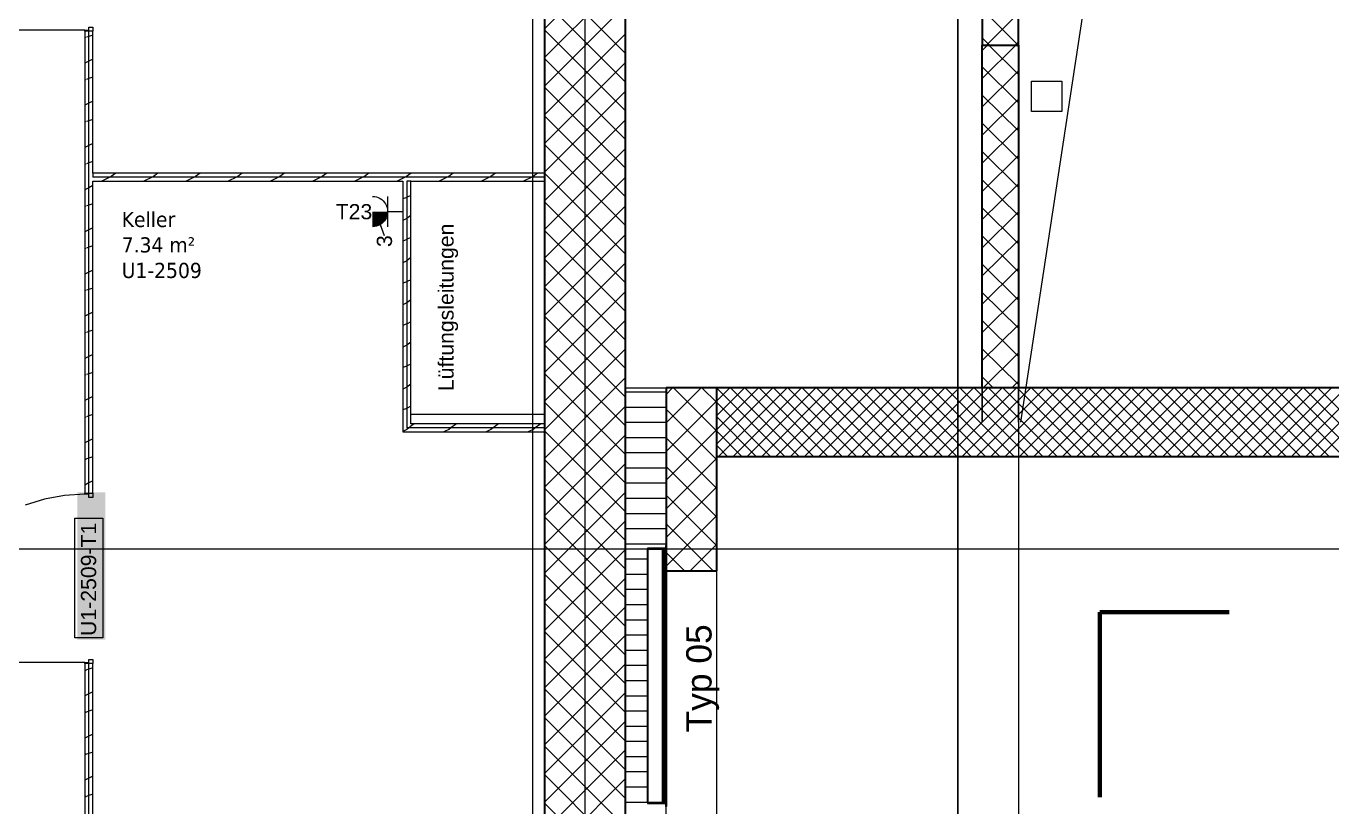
# Model space of a CAD drawing. Extents: x -1132 to 613, y -179 to 712.
# Drawn here: x -905.6 to -776.7, y 49 to 126.1 of the extents above; entities that cross this region are included whole.
import ezdxf
from ezdxf.lldxf.tags import DXFTag

# ---------------------------------------------------------------- set-up
doc = ezdxf.new("R2010")
doc.units = 0
doc.layers.get('0').update_dxf_attribs({"lineweight": 13})
for name, color, linetype, lineweight in [('A-AREA-____-IDEN', 7, 'Continuous', 5), ('A-DETL-____-HDLN', 7, '_Verdeckte Linien_', 9), ('A-DETL-____-MEDM', 7, 'Continuous', 25), ('A-DETL-____-THIN', 7, 'Continuous', 9), ('A-DETL-GENF-HDLN', 7, '_Verdeckte Linien_', 9), ('A-DOOR-____-IDEN', 7, 'Continuous', 5), ('A-DOOR-FRAM-MCUT', 7, 'Continuous', 9), ('A-DOOR-OPNG-OTLN', 7, 'Continuous', 9), ('A-FLOR-____-MCUT', 7, 'Continuous', 35), ('A-FLOR-____-OTLN', 7, 'Continuous', 9), ('A-FLOR-____-OVHD', 7, 'Strichpunkt - Fein', 9), ('A-WALL-____-MCUT', 7, 'Continuous', 35), ('A-WALL-____-PATT', 7, 'Continuous', 35), ('A-WALL-FNSH-MCUT', 7, 'Continuous', 35), ('E-LITE-EQPM-OTLN', 7, 'Continuous', 9), ('I-WALL-____-OTLN', 7, 'Continuous', 9), ('S-COLS-____-MCUT', 7, 'Continuous', 35), ('S-COLS-____-OTLN', 7, 'Continuous', 9), ('S-GRID-____-OTLN', 7, 'Continuous', 5), ('Text', 7, 'Continuous', 5)]:
    doc.layers.add(name, color=color, linetype=linetype, lineweight=lineweight)
for name, color, linetype, lineweight, true_color in [('A-DETL-____-OTLN', 5, 'Continuous', 9, 0x0000ff), ('EL01_VVV_Mass', 7, 'Continuous', 13, 0xb2b200), ('EL01_WAN_HLKS', 5, 'Continuous', 13, 0x0000ff), ('EL01_WAN_Kraft', 1, 'Continuous', 13, 0xff0000), ('EL01_WAN_Leuchten', 7, 'Continuous', 13, 0x0080ff), ('EL01_WAN_Leuchtentyp', 7, 'Continuous', 13, 0x0099ff), ('G-____-____-SYMB', 7, 'Strichpunkt - Weit', 5, 0x008080)]:
    doc.layers.add(name, color=color, linetype=linetype, lineweight=lineweight, true_color=true_color)
doc.styles.get("Standard").update_dxf_attribs({"font": 'arial.ttf'})
tags = doc.linetypes.add('_Rasterlinie_', pattern=[0.375, 0.2, -0.05, 0.075, -0.05]).pattern_tags.tags
tags[10:11] = [DXFTag(74, 4), DXFTag(75, 0), DXFTag(340, '0'), DXFTag(46, 1.0), DXFTag(50, 0.0), DXFTag(44, 0.0), DXFTag(45, 0.0)]
tags[8:9] = [DXFTag(74, 4), DXFTag(75, 0), DXFTag(340, '0'), DXFTag(46, 1.0), DXFTag(50, 0.0), DXFTag(44, 0.0), DXFTag(45, 0.0)]
tags[6:7] = [DXFTag(74, 4), DXFTag(75, 0), DXFTag(340, '0'), DXFTag(46, 1.0), DXFTag(50, 0.0), DXFTag(44, 0.0), DXFTag(45, 0.0)]
tags[4:5] = [DXFTag(74, 4), DXFTag(75, 0), DXFTag(340, '0'), DXFTag(46, 1.0), DXFTag(50, 0.0), DXFTag(44, 0.0), DXFTag(45, 0.0)]
tags = doc.linetypes.add('_Schnittlinie_', pattern=[0.3, 0.15, -0.05, 0.05, -0.05]).pattern_tags.tags
tags[10:11] = [DXFTag(74, 4), DXFTag(75, 0), DXFTag(340, '0'), DXFTag(46, 1.0), DXFTag(50, 0.0), DXFTag(44, 0.0), DXFTag(45, 0.0)]
tags[8:9] = [DXFTag(74, 4), DXFTag(75, 0), DXFTag(340, '0'), DXFTag(46, 1.0), DXFTag(50, 0.0), DXFTag(44, 0.0), DXFTag(45, 0.0)]
tags[6:7] = [DXFTag(74, 4), DXFTag(75, 0), DXFTag(340, '0'), DXFTag(46, 1.0), DXFTag(50, 0.0), DXFTag(44, 0.0), DXFTag(45, 0.0)]
tags[4:5] = [DXFTag(74, 4), DXFTag(75, 0), DXFTag(340, '0'), DXFTag(46, 1.0), DXFTag(50, 0.0), DXFTag(44, 0.0), DXFTag(45, 0.0)]
tags = doc.linetypes.add('_Verdeckte Linien_', pattern=[0.15, 0.1, -0.05]).pattern_tags.tags
tags[6:7] = [DXFTag(74, 4), DXFTag(75, 0), DXFTag(340, '0'), DXFTag(46, 1.0), DXFTag(50, 0.0), DXFTag(44, 0.0), DXFTag(45, 0.0)]
tags[4:5] = [DXFTag(74, 4), DXFTag(75, 0), DXFTag(340, '0'), DXFTag(46, 1.0), DXFTag(50, 0.0), DXFTag(44, 0.0), DXFTag(45, 0.0)]
tags = doc.linetypes.add('Gestrichelt', pattern=[0.1, 0.05, -0.05]).pattern_tags.tags
tags[6:7] = [DXFTag(74, 4), DXFTag(75, 0), DXFTag(340, '0'), DXFTag(46, 1.0), DXFTag(50, 0.0), DXFTag(44, 0.0), DXFTag(45, 0.0)]
tags[4:5] = [DXFTag(74, 4), DXFTag(75, 0), DXFTag(340, '0'), DXFTag(46, 1.0), DXFTag(50, 0.0), DXFTag(44, 0.0), DXFTag(45, 0.0)]
tags = doc.linetypes.add('Strichpunkt - Fein', pattern=[0.2, 0.1, -0.05, 0, -0.05]).pattern_tags.tags
tags[10:11] = [DXFTag(74, 4), DXFTag(75, 0), DXFTag(340, '0'), DXFTag(46, 1.0), DXFTag(50, 0.0), DXFTag(44, 0.0), DXFTag(45, 0.0)]
tags[8:9] = [DXFTag(74, 4), DXFTag(75, 0), DXFTag(340, '0'), DXFTag(46, 1.0), DXFTag(50, 0.0), DXFTag(44, 0.0), DXFTag(45, 0.0)]
tags[6:7] = [DXFTag(74, 4), DXFTag(75, 0), DXFTag(340, '0'), DXFTag(46, 1.0), DXFTag(50, 0.0), DXFTag(44, 0.0), DXFTag(45, 0.0)]
tags[4:5] = [DXFTag(74, 4), DXFTag(75, 0), DXFTag(340, '0'), DXFTag(46, 1.0), DXFTag(50, 0.0), DXFTag(44, 0.0), DXFTag(45, 0.0)]
tags = doc.linetypes.add('Strichpunkt - Weit', pattern=[0.5, 0.2, -0.15, 0, -0.15]).pattern_tags.tags
tags[10:11] = [DXFTag(74, 4), DXFTag(75, 0), DXFTag(340, '0'), DXFTag(46, 1.0), DXFTag(50, 0.0), DXFTag(44, 0.0), DXFTag(45, 0.0)]
tags[8:9] = [DXFTag(74, 4), DXFTag(75, 0), DXFTag(340, '0'), DXFTag(46, 1.0), DXFTag(50, 0.0), DXFTag(44, 0.0), DXFTag(45, 0.0)]
tags[6:7] = [DXFTag(74, 4), DXFTag(75, 0), DXFTag(340, '0'), DXFTag(46, 1.0), DXFTag(50, 0.0), DXFTag(44, 0.0), DXFTag(45, 0.0)]
tags[4:5] = [DXFTag(74, 4), DXFTag(75, 0), DXFTag(340, '0'), DXFTag(46, 1.0), DXFTag(50, 0.0), DXFTag(44, 0.0), DXFTag(45, 0.0)]

# ---------------------------------------------------------------- blocks, each defined once
blk = doc.blocks.new('Referenz-A0UNPDE96I', base_point=(-1115.89, -117.37))
at = {"layer": 'A-DETL-____-HDLN', "color": 0, "linetype": '_Verdeckte Linien_', "ltscale": 0.13}
for p, q in [((-813.61, -113.6), (-813.61, 183.88)), ((-813.61, 183.88), (-813.61, -113.6)), ((-807.61, 183.88), (-807.61, -113.6))]:
    blk.add_line(p, q, dxfattribs=at)
at = {"layer": 'A-DETL-____-MEDM', "color": 0, "linetype": 'Continuous', "lineweight": -2, "ltscale": 0.25}
for p, q in [((-811.21, 121.33), (-811.21, 87)), ((-807.61, 121.33), (-807.61, 87))]:
    blk.add_line(p, q, dxfattribs=at)
at = {"layer": 'A-DETL-____-OTLN', "color": 0, "linetype": 'Gestrichelt', "ltscale": 0.13}
for p, q in [((-855.61, 110.79), (-855.61, 87.79)), ((-867.61, 87.79), (-854.41, 87.79))]:
    blk.add_line(p, q, dxfattribs=at)
at = {"layer": 'A-DETL-____-THIN', "color": 0, "linetype": 'Continuous', "ltscale": 0.13}
blk.add_line((-837.41, 90.39), (-837.41, 83.62), dxfattribs=at)
at = {"layer": 'A-DETL-GENF-HDLN', "color": 0, "linetype": '_Verdeckte Linien_', "ltscale": 0.13}
blk.add_line((-780.86, 261.88), (-807.41, 87), dxfattribs=at)
at = {"layer": 'A-DOOR-____-IDEN', "color": 0, "linetype": 'Continuous', "ltscale": 0.13}
for p, q in [((-900.81, 65.69), (-900.81, 77.53)), ((-900.81, 77.53), (-898.03, 77.53)), ((-898.03, 77.53), (-898.03, 65.69)), ((-898.03, 65.69), (-900.81, 65.69))]:
    blk.add_line(p, q, dxfattribs=at)
at = {"layer": 'A-DOOR-____-IDEN', "color": 7, "linetype": 'Continuous', "ltscale": 0.13, "true_color": 0xffffff}
for points in [[(-900.56, 65.52), (-897.8, 65.52), (-900.56, 80.06)], [(-897.8, 65.52), (-900.56, 80.06), (-897.8, 80.06)]]:
    blk.add_solid(points, dxfattribs=at)
at = {"layer": 'A-DOOR-FRAM-MCUT', "color": 0, "linetype": 'Continuous', "ltscale": 0.13}
for p, q in [((-899.81, 125.69), (-899.41, 125.69)), ((-899.81, 125.59), (-899.81, 125.69)), ((-899.01, 125.59), (-899.81, 125.59)), ((-899.41, 125.99), (-899.01, 125.99)), ((-899.41, 125.69), (-899.41, 125.99)), ((-899.01, 125.99), (-899.01, 125.59)), ((-899.81, 79.97), (-899.01, 79.97)), ((-899.81, 79.87), (-899.81, 79.97)), ((-899.01, 79.97), (-899.01, 79.57)), ((-899.41, 79.87), (-899.81, 79.87)), ((-899.41, 79.57), (-899.41, 79.87)), ((-899.01, 79.57), (-899.41, 79.57)), ((-899.81, 63.27), (-899.41, 63.27)), ((-899.81, 63.17), (-899.81, 63.27)), ((-899.41, 63.57), (-899.01, 63.57)), ((-899.41, 63.27), (-899.41, 63.57)), ((-899.01, 63.57), (-899.01, 63.17)), ((-899.01, 63.17), (-899.81, 63.17))]:
    blk.add_line(p, q, dxfattribs=at)
at = {"layer": 'A-DOOR-OPNG-OTLN', "color": 0, "linetype": 'Continuous', "ltscale": 0.13}
for p, q in [((-899.81, 125.69), (-916.41, 125.69)), ((-903.79, 79.39), (-905.7, 78.79)), ((-901.82, 79.75), (-903.79, 79.39)), ((-899.81, 79.87), (-901.82, 79.75)), ((-899.81, 63.27), (-916.41, 63.27))]:
    blk.add_line(p, q, dxfattribs=at)
at = {"layer": 'A-FLOR-____-MCUT', "color": 0, "linetype": 'Continuous', "ltscale": 0.35}
for p, q in [((-724.31, 90.39), (-837.41, 90.39)), ((-837.41, 83.62), (-724.31, 83.62))]:
    blk.add_line(p, q, dxfattribs=at)
at = {"layer": 'A-FLOR-____-OTLN', "color": 0, "linetype": 'Continuous', "ltscale": 0.13}
for p, q in [((-837.41, 89.09), (-836.11, 90.39)), ((-837.41, 87.67), (-834.69, 90.39)), ((-837.41, 86.26), (-833.28, 90.39)), ((-837.41, 84.85), (-831.87, 90.39)), ((-830.69, 83.62), (-837.41, 90.35)), ((-837.23, 83.62), (-830.45, 90.39)), ((-829.27, 83.62), (-836.05, 90.39)), ((-835.81, 83.62), (-829.04, 90.39)), ((-827.86, 83.62), (-834.63, 90.39)), ((-834.4, 83.62), (-827.62, 90.39)), ((-826.45, 83.62), (-833.22, 90.39)), ((-832.98, 83.62), (-826.21, 90.39)), ((-825.03, 83.62), (-831.8, 90.39)), ((-831.57, 83.62), (-824.79, 90.39)), ((-823.62, 83.62), (-830.39, 90.39)), ((-830.15, 83.62), (-823.38, 90.39)), ((-822.2, 83.62), (-828.98, 90.39)), ((-828.74, 83.62), (-821.97, 90.39)), ((-820.79, 83.62), (-827.56, 90.39)), ((-827.33, 83.62), (-820.55, 90.39)), ((-819.37, 83.62), (-826.15, 90.39)), ((-825.91, 83.62), (-819.14, 90.39)), ((-817.96, 83.62), (-824.73, 90.39)), ((-824.5, 83.62), (-817.72, 90.39)), ((-816.55, 83.62), (-823.32, 90.39)), ((-823.08, 83.62), (-816.31, 90.39)), ((-815.13, 83.62), (-821.91, 90.39)), ((-821.67, 83.62), (-814.9, 90.39)), ((-813.72, 83.62), (-820.49, 90.39)), ((-820.25, 83.62), (-813.48, 90.39)), ((-812.3, 83.62), (-819.08, 90.39)), ((-818.84, 83.62), (-812.07, 90.39)), ((-810.89, 83.62), (-817.66, 90.39)), ((-817.43, 83.62), (-810.65, 90.39)), ((-809.47, 83.62), (-816.25, 90.39)), ((-816.01, 83.62), (-809.24, 90.39)), ((-808.06, 83.62), (-814.83, 90.39)), ((-814.6, 83.62), (-807.82, 90.39)), ((-806.65, 83.62), (-813.42, 90.39)), ((-813.18, 83.62), (-806.41, 90.39)), ((-805.23, 83.62), (-812.01, 90.39)), ((-811.77, 83.62), (-805, 90.39)), ((-803.82, 83.62), (-810.59, 90.39)), ((-810.36, 83.62), (-803.58, 90.39)), ((-802.4, 83.62), (-809.18, 90.39)), ((-808.94, 83.62), (-802.17, 90.39)), ((-800.99, 83.62), (-807.76, 90.39)), ((-807.53, 83.62), (-800.75, 90.39)), ((-799.58, 83.62), (-806.35, 90.39)), ((-806.11, 83.62), (-799.34, 90.39)), ((-798.16, 83.62), (-804.93, 90.39)), ((-804.7, 83.62), (-797.92, 90.39)), ((-796.75, 83.62), (-803.52, 90.39)), ((-803.28, 83.62), (-796.51, 90.39)), ((-795.33, 83.62), (-802.11, 90.39)), ((-801.87, 83.62), (-795.1, 90.39)), ((-793.92, 83.62), (-800.69, 90.39)), ((-800.46, 83.62), (-793.68, 90.39)), ((-792.5, 83.62), (-799.28, 90.39)), ((-799.04, 83.62), (-792.27, 90.39)), ((-791.09, 83.62), (-797.86, 90.39)), ((-797.63, 83.62), (-790.85, 90.39)), ((-789.68, 83.62), (-796.45, 90.39)), ((-796.21, 83.62), (-789.44, 90.39)), ((-788.26, 83.62), (-795.04, 90.39)), ((-794.8, 83.62), (-788.03, 90.39)), ((-786.85, 83.62), (-793.62, 90.39)), ((-793.38, 83.62), (-786.61, 90.39)), ((-785.43, 83.62), (-792.21, 90.39)), ((-791.97, 83.62), (-785.2, 90.39)), ((-784.02, 83.62), (-790.79, 90.39)), ((-790.56, 83.62), (-783.78, 90.39)), ((-782.6, 83.62), (-789.38, 90.39)), ((-789.14, 83.62), (-782.37, 90.39)), ((-781.19, 83.62), (-787.96, 90.39)), ((-787.73, 83.62), (-780.95, 90.39)), ((-779.78, 83.62), (-786.55, 90.39)), ((-786.31, 83.62), (-779.54, 90.39)), ((-778.36, 83.62), (-785.14, 90.39)), ((-784.9, 83.62), (-778.13, 90.39)), ((-776.95, 83.62), (-783.72, 90.39)), ((-783.49, 83.62), (-776.71, 90.39)), ((-775.53, 83.62), (-782.31, 90.39)), ((-782.07, 83.62), (-775.3, 90.39)), ((-774.12, 83.62), (-780.89, 90.39)), ((-780.66, 83.62), (-773.88, 90.39)), ((-772.7, 83.62), (-779.48, 90.39)), ((-779.24, 83.62), (-772.47, 90.39)), ((-771.29, 83.62), (-778.06, 90.39)), ((-777.83, 83.62), (-771.05, 90.39)), ((-832.1, 83.62), (-837.41, 88.93)), ((-833.52, 83.62), (-837.41, 87.52)), ((-834.93, 83.62), (-837.41, 86.1)), ((-836.34, 83.62), (-837.41, 84.69))]:
    blk.add_line(p, q, dxfattribs=at)
at = {"layer": 'A-FLOR-____-OVHD', "color": 0, "linetype": 'Strichpunkt - Fein', "ltscale": 0.13}
blk.add_line((-855.61, 170.88), (-855.61, -106.42), dxfattribs=at)
at = {"layer": 'A-WALL-____-MCUT', "color": 0, "linetype": 'Continuous', "ltscale": 0.35}
for p, q in [((-811.21, 189.88), (-811.21, 124.21)), ((-807.61, 124.21), (-807.61, 186.28)), ((-854.41, 171.19), (-854.41, 111.19)), ((-846.41, -107.62), (-846.41, 171.13)), ((-811.21, 124.21), (-807.61, 124.21)), ((-854.41, 111.19), (-854.41, 36.77))]:
    blk.add_line(p, q, dxfattribs=at)
at = {"layer": 'A-WALL-____-MCUT', "color": 0, "linetype": 'Continuous', "lineweight": 9, "ltscale": 0.13}
for p, q in [((-899.41, 79.97), (-899.41, 125.59)), ((-899.01, 111.59), (-899.01, 111.19)), ((-854.41, 111.19), (-899.01, 111.19)), ((-867.61, 110.79), (-868.01, 110.79)), ((-868.01, 110.79), (-868.01, 86.43)), ((-842.41, 90.34), (-846.41, 90.34)), ((-842.41, -107.62), (-842.41, 90.34)), ((-854.41, 86.43), (-868.01, 86.43)), ((-899.41, 36.37), (-899.41, 63.17))]:
    blk.add_line(p, q, dxfattribs=at)
at = {"layer": 'A-WALL-____-PATT', "color": 0, "linetype": 'Continuous', "lineweight": 9, "ltscale": 0.13}
for p, q in [((-854.41, 125.83), (-846.41, 133.83)), ((-846.41, 123.39), (-854.41, 131.39)), ((-854.41, 123), (-846.41, 131)), ((-846.41, 120.56), (-854.41, 128.56)), ((-854.41, 120.17), (-846.41, 128.17)), ((-807.64, 124.21), (-811.21, 127.79)), ((-810.78, 124.21), (-807.61, 127.37)), ((-899.41, 125.09), (-899.66, 125.01)), ((-899.01, 125.22), (-899.41, 125.09)), ((-846.41, 117.73), (-854.41, 125.73)), ((-854.41, 117.34), (-846.41, 125.34)), ((-899.7, 124.99), (-899.81, 124.91)), ((-810.47, 124.21), (-811.21, 124.96)), ((-807.95, 124.21), (-807.61, 124.54)), ((-899.41, 122.64), (-899.81, 122.44)), ((-899.01, 122.84), (-899.41, 122.64)), ((-846.41, 114.9), (-854.41, 122.9)), ((-854.41, 114.51), (-846.41, 122.51)), ((-899.7, 120.83), (-899.81, 120.74)), ((-899.41, 120.93), (-899.66, 120.84)), ((-899.01, 121.06), (-899.41, 120.93)), ((-846.41, 112.08), (-854.41, 120.08)), ((-899.01, 118.68), (-899.41, 118.48)), ((-854.41, 111.69), (-846.41, 119.69)), ((-899.41, 118.48), (-899.81, 118.28)), ((-899.7, 116.67), (-899.81, 116.58)), ((-899.41, 116.76), (-899.66, 116.68)), ((-899.01, 116.89), (-899.41, 116.76)), ((-846.41, 109.25), (-854.41, 117.25)), ((-854.41, 108.86), (-846.41, 116.86)), ((-899.41, 114.31), (-899.81, 114.11)), ((-899.01, 114.51), (-899.41, 114.31)), ((-846.41, 106.42), (-854.41, 114.42)), ((-854.41, 106.03), (-846.41, 114.03)), ((-899.7, 112.5), (-899.81, 112.41)), ((-899.41, 112.6), (-899.66, 112.51)), ((-899.01, 112.73), (-899.41, 112.6)), ((-897.34, 111.19), (-898.14, 110.79)), ((-897.13, 111.29), (-897.34, 111.19)), ((-896.75, 111.59), (-897.2, 111.25)), ((-893.17, 111.19), (-893.97, 110.79)), ((-892.96, 111.29), (-893.17, 111.19)), ((-892.59, 111.59), (-893.03, 111.25)), ((-889.01, 111.19), (-889.81, 110.79)), ((-888.8, 111.29), (-889.01, 111.19)), ((-888.42, 111.59), (-888.87, 111.25)), ((-884.84, 111.19), (-885.64, 110.79)), ((-884.63, 111.29), (-884.84, 111.19)), ((-884.26, 111.59), (-884.7, 111.25)), ((-880.68, 111.19), (-881.48, 110.79)), ((-880.47, 111.29), (-880.68, 111.19)), ((-880.09, 111.59), (-880.54, 111.25)), ((-876.51, 111.19), (-877.31, 110.79)), ((-876.3, 111.29), (-876.51, 111.19)), ((-875.93, 111.59), (-876.37, 111.25)), ((-872.35, 111.19), (-873.15, 110.79)), ((-872.14, 111.29), (-872.35, 111.19)), ((-871.76, 111.59), (-872.21, 111.25)), ((-868.18, 111.19), (-868.98, 110.79)), ((-867.97, 111.29), (-868.18, 111.19)), ((-867.6, 111.59), (-868.04, 111.25)), ((-864.02, 111.19), (-864.82, 110.79)), ((-863.81, 111.29), (-864.02, 111.19)), ((-863.43, 111.59), (-863.88, 111.25)), ((-859.85, 111.19), (-860.65, 110.79)), ((-859.64, 111.29), (-859.85, 111.19)), ((-859.27, 111.59), (-859.71, 111.25)), ((-855.69, 111.19), (-856.49, 110.79)), ((-855.48, 111.29), (-855.69, 111.19)), ((-855.1, 111.59), (-855.55, 111.25)), ((-846.41, 103.59), (-854.41, 111.59)), ((-854.41, 103.2), (-846.41, 111.2)), ((-899.41, 110.15), (-899.81, 109.95)), ((-899.01, 110.35), (-899.41, 110.15)), ((-899.7, 108.34), (-899.81, 108.25)), ((-899.41, 108.43), (-899.66, 108.35)), ((-899.01, 108.56), (-899.41, 108.43)), ((-868.01, 109.18), (-868.41, 109.05)), ((-868.01, 109.18), (-868.01, 109.18)), ((-867.61, 109.39), (-867.97, 109.21)), ((-846.41, 100.76), (-854.41, 108.76)), ((-854.41, 100.37), (-846.41, 108.37)), ((-868.01, 107.11), (-868.41, 106.91)), ((-868.01, 107.11), (-868.04, 107.09)), ((-867.61, 107.41), (-868.01, 107.11)), ((-867.97, 107.13), (-868.01, 107.11)), ((-899.41, 105.98), (-899.81, 105.78)), ((-899.01, 106.18), (-899.41, 105.98)), ((-846.41, 97.93), (-854.41, 105.93)), ((-868.01, 105.02), (-868.41, 104.88)), ((-868.01, 105.02), (-868.01, 105.02)), ((-867.61, 105.22), (-867.97, 105.05)), ((-854.41, 97.54), (-846.41, 105.54)), ((-899.7, 104.17), (-899.81, 104.08)), ((-899.41, 104.27), (-899.66, 104.18)), ((-899.01, 104.4), (-899.41, 104.27)), ((-867.61, 103.24), (-868.01, 102.94)), ((-899.01, 102.02), (-899.41, 101.82)), ((-868.01, 102.94), (-868.41, 102.74)), ((-868.01, 102.94), (-868.04, 102.92)), ((-867.97, 102.96), (-868.01, 102.94)), ((-846.41, 95.1), (-854.41, 103.1)), ((-854.41, 94.72), (-846.41, 102.72)), ((-899.41, 101.82), (-899.81, 101.62)), ((-868.01, 100.85), (-868.41, 100.72)), ((-868.01, 100.85), (-868.01, 100.85)), ((-867.61, 101.06), (-867.97, 100.88)), ((-899.7, 100.01), (-899.81, 99.92)), ((-899.41, 100.1), (-899.66, 100.02)), ((-899.01, 100.24), (-899.41, 100.1)), ((-846.41, 92.28), (-854.41, 100.28)), ((-854.41, 91.89), (-846.41, 99.89)), ((-868.01, 98.78), (-868.41, 98.58)), ((-868.01, 98.78), (-868.04, 98.76)), ((-867.61, 99.08), (-868.01, 98.78)), ((-867.97, 98.8), (-868.01, 98.78)), ((-899.41, 97.65), (-899.81, 97.45)), ((-899.01, 97.85), (-899.41, 97.65)), ((-867.61, 96.89), (-867.97, 96.72)), ((-846.41, 89.45), (-854.41, 97.45)), ((-854.41, 89.06), (-846.41, 97.06)), ((-899.7, 95.84), (-899.81, 95.75)), ((-899.41, 95.94), (-899.66, 95.85)), ((-899.01, 96.07), (-899.41, 95.94)), ((-868.01, 96.69), (-868.41, 96.55)), ((-868.01, 96.69), (-868.01, 96.69)), ((-868.01, 94.61), (-868.41, 94.41)), ((-868.01, 94.61), (-868.04, 94.59)), ((-867.61, 94.91), (-868.01, 94.61)), ((-867.97, 94.63), (-868.01, 94.61)), ((-846.41, 86.62), (-854.41, 94.62)), ((-854.41, 86.23), (-846.41, 94.23)), ((-899.41, 93.49), (-899.81, 93.29)), ((-899.01, 93.69), (-899.41, 93.49)), ((-899.7, 91.68), (-899.81, 91.59)), ((-899.41, 91.77), (-899.66, 91.69)), ((-899.01, 91.91), (-899.41, 91.77)), ((-868.01, 92.52), (-868.41, 92.39)), ((-868.01, 92.52), (-868.01, 92.52)), ((-867.61, 92.73), (-867.97, 92.55)), ((-846.41, 83.79), (-854.41, 91.79)), ((-868.01, 90.45), (-868.41, 90.25)), ((-868.01, 90.45), (-868.04, 90.43)), ((-867.61, 90.75), (-868.01, 90.45)), ((-867.97, 90.47), (-868.01, 90.45)), ((-854.41, 83.4), (-846.41, 91.4)), ((-899.41, 89.32), (-899.81, 89.12)), ((-899.01, 89.52), (-899.41, 89.32)), ((-846.41, 80.96), (-854.41, 88.96)), ((-846.41, 89.99), (-842.41, 89.99)), ((-899.01, 87.74), (-899.41, 87.61)), ((-868.01, 88.36), (-868.41, 88.22)), ((-868.01, 88.36), (-868.01, 88.36)), ((-867.61, 88.56), (-867.97, 88.39)), ((-854.41, 80.57), (-846.41, 88.57)), ((-846.41, 88.49), (-842.41, 88.49)), ((-899.7, 87.51), (-899.81, 87.42)), ((-899.41, 87.61), (-899.66, 87.53)), ((-867.82, 86.43), (-868.01, 86.28)), ((-867.61, 86.58), (-867.82, 86.43)), ((-867.29, 86.83), (-867.61, 86.59)), ((-863.66, 86.43), (-863.87, 86.27)), ((-863.12, 86.83), (-863.66, 86.43)), ((-859.49, 86.43), (-859.71, 86.27)), ((-858.96, 86.83), (-859.49, 86.43)), ((-855.33, 86.43), (-855.54, 86.27)), ((-854.79, 86.83), (-855.33, 86.43)), ((-846.41, 86.99), (-842.41, 86.99)), ((-899.41, 85.16), (-899.81, 84.96)), ((-899.01, 85.36), (-899.41, 85.16)), ((-868.01, 86.28), (-868.41, 86.08)), ((-868.01, 86.28), (-868.04, 86.27)), ((-867.97, 86.3), (-868.01, 86.28)), ((-863.81, 86.3), (-864.36, 86.03)), ((-859.64, 86.3), (-860.19, 86.03)), ((-855.48, 86.3), (-856.03, 86.03)), ((-846.41, 78.13), (-854.41, 86.13)), ((-854.41, 77.74), (-846.41, 85.74)), ((-846.41, 85.49), (-842.41, 85.49)), ((-846.41, 83.99), (-842.41, 83.99)), ((-899.69, 83.35), (-899.81, 83.26)), ((-899.41, 83.44), (-899.66, 83.36)), ((-899.01, 83.58), (-899.41, 83.44)), ((-846.41, 75.31), (-854.41, 83.31)), ((-854.41, 74.92), (-846.41, 82.92)), ((-846.41, 82.49), (-842.41, 82.49)), ((-899.41, 80.99), (-899.81, 80.79)), ((-899.01, 81.19), (-899.41, 80.99)), ((-846.41, 72.48), (-854.41, 80.48)), ((-854.41, 72.09), (-846.41, 80.09)), ((-846.41, 80.99), (-842.41, 80.99)), ((-846.41, 79.49), (-842.41, 79.49)), ((-846.41, 69.65), (-854.41, 77.65)), ((-846.41, 77.99), (-842.41, 77.99)), ((-854.41, 69.26), (-846.41, 77.26)), ((-846.41, 76.49), (-842.41, 76.49)), ((-846.41, 66.82), (-854.41, 74.82)), ((-846.41, 74.99), (-842.41, 74.99)), ((-854.41, 66.43), (-846.41, 74.43)), ((-846.41, 73.49), (-844.21, 73.49)), ((-846.41, 63.99), (-854.41, 71.99)), ((-854.41, 63.6), (-846.41, 71.6)), ((-846.41, 71.99), (-844.21, 71.99)), ((-846.41, 70.49), (-844.21, 70.49)), ((-846.41, 61.16), (-854.41, 69.16)), ((-854.41, 60.77), (-846.41, 68.77)), ((-846.41, 68.99), (-844.21, 68.99)), ((-846.41, 67.49), (-844.21, 67.49)), ((-846.41, 58.34), (-854.41, 66.34)), ((-854.41, 57.95), (-846.41, 65.95)), ((-846.41, 65.99), (-844.21, 65.99)), ((-846.41, 64.49), (-844.21, 64.49)), ((-846.41, 55.51), (-854.41, 63.51)), ((-899.69, 62.52), (-899.81, 62.43)), ((-899.41, 62.62), (-899.66, 62.54)), ((-899.01, 62.75), (-899.41, 62.62)), ((-854.41, 55.12), (-846.41, 63.12)), ((-846.41, 62.99), (-844.21, 62.99)), ((-846.41, 52.68), (-854.41, 60.68)), ((-846.41, 61.49), (-844.21, 61.49)), ((-899.41, 60.17), (-899.81, 59.97)), ((-899.01, 60.37), (-899.41, 60.17)), ((-854.41, 52.29), (-846.41, 60.29)), ((-846.41, 59.99), (-844.21, 59.99)), ((-899.69, 58.36), (-899.81, 58.27)), ((-899.41, 58.45), (-899.66, 58.37)), ((-899.01, 58.59), (-899.41, 58.45)), ((-846.41, 58.49), (-844.21, 58.49)), ((-846.41, 49.85), (-854.41, 57.85)), ((-854.41, 49.46), (-846.41, 57.46)), ((-846.41, 56.99), (-844.21, 56.99)), ((-899.41, 56), (-899.81, 55.8)), ((-899.01, 56.2), (-899.41, 56)), ((-846.41, 55.49), (-844.21, 55.49)), ((-899.69, 54.2), (-899.81, 54.1)), ((-899.41, 54.29), (-899.66, 54.21)), ((-899.01, 54.42), (-899.41, 54.29)), ((-846.41, 47.02), (-854.41, 55.02)), ((-854.41, 46.63), (-846.41, 54.63)), ((-846.41, 53.99), (-844.21, 53.99)), ((-899.41, 51.84), (-899.81, 51.64)), ((-899.01, 52.04), (-899.41, 51.84)), ((-846.41, 44.19), (-854.41, 52.19)), ((-854.41, 43.8), (-846.41, 51.8)), ((-846.41, 52.49), (-844.21, 52.49)), ((-846.41, 50.99), (-844.21, 50.99)), ((-899.69, 50.03), (-899.81, 49.94)), ((-899.41, 50.13), (-899.66, 50.04)), ((-899.01, 50.26), (-899.41, 50.13)), ((-846.41, 41.36), (-854.41, 49.36)), ((-846.41, 49.49), (-844.21, 49.49))]:
    blk.add_line(p, q, dxfattribs=at)
at = {"layer": 'A-WALL-FNSH-MCUT', "color": 0, "linetype": 'Continuous', "lineweight": 9, "ltscale": 0.13}
for p, q in [((-899.81, 125.59), (-899.81, 79.97)), ((-899.01, 125.59), (-899.81, 125.59)), ((-899.01, 111.59), (-899.01, 125.59)), ((-854.41, 111.59), (-899.01, 111.59)), ((-899.01, 79.97), (-899.01, 110.79)), ((-899.01, 110.79), (-868.41, 110.79)), ((-868.41, 110.79), (-868.41, 86.03)), ((-867.61, 110.79), (-854.41, 110.79)), ((-867.61, 86.83), (-867.61, 110.79)), ((-854.41, 86.83), (-867.61, 86.83)), ((-868.41, 86.03), (-854.41, 86.03)), ((-899.81, 79.97), (-899.01, 79.97)), ((-899.81, 63.17), (-899.81, 36.37)), ((-899.01, 63.17), (-899.81, 63.17)), ((-899.01, 37.17), (-899.01, 63.17))]:
    blk.add_line(p, q, dxfattribs=at)
at = {"layer": 'E-LITE-EQPM-OTLN', "color": 0, "linetype": 'Continuous', "ltscale": 0.13}
for p, q in [((-842.37, 74.83), (-842.41, 74.83)), ((-842.41, 74.54), (-842.41, 74.83)), ((-842.41, 74.83), (-842.37, 74.83)), ((-842.41, 74.83), (-842.41, 49.04)), ((-842.37, 49.04), (-842.37, 74.83)), ((-842.37, 74.83), (-842.37, 74.44)), ((-842.41, 74.54), (-844.21, 74.54)), ((-844.21, 74.44), (-844.21, 74.54)), ((-844.21, 74.54), (-842.41, 74.54)), ((-844.21, 49.34), (-844.21, 74.54)), ((-844.21, 74.44), (-842.73, 74.44)), ((-844.21, 49.44), (-844.21, 74.44)), ((-842.37, 74.44), (-844.21, 74.44)), ((-844.21, 49.44), (-844.21, 74.44)), ((-844.21, 74.44), (-844.21, 49.44)), ((-842.73, 74.44), (-842.57, 74.44)), ((-842.73, 49.44), (-842.73, 74.44)), ((-842.73, 74.44), (-842.73, 49.44)), ((-842.73, 74.44), (-842.57, 74.44)), ((-842.73, 74.44), (-842.57, 74.44)), ((-842.57, 74.44), (-842.37, 74.44)), ((-842.57, 49.44), (-842.57, 74.44)), ((-842.57, 74.44), (-842.57, 49.44)), ((-842.41, 74.44), (-842.41, 74.54)), ((-842.41, 49.34), (-842.41, 74.54)), ((-842.41, 74.54), (-842.41, 74.44)), ((-842.41, 49.44), (-842.41, 74.44)), ((-842.41, 74.44), (-842.41, 49.44)), ((-842.37, 49.44), (-842.37, 74.44)), ((-842.37, 74.44), (-842.37, 49.44)), ((-842.37, 49.44), (-842.37, 74.44)), ((-844.21, 49.44), (-842.73, 49.44)), ((-844.21, 49.34), (-844.21, 49.44)), ((-844.21, 49.44), (-842.37, 49.44)), ((-842.41, 49.34), (-844.21, 49.34)), ((-842.41, 49.34), (-844.21, 49.34)), ((-842.73, 49.44), (-842.57, 49.44)), ((-842.57, 49.44), (-842.73, 49.44)), ((-842.73, 49.44), (-842.57, 49.44)), ((-842.57, 49.44), (-842.37, 49.44)), ((-842.41, 49.34), (-842.41, 49.44)), ((-842.41, 49.44), (-842.41, 49.34)), ((-842.41, 49.04), (-842.41, 49.34)), ((-842.37, 49.04), (-842.41, 49.04)), ((-842.37, 49.04), (-842.41, 49.04)), ((-842.37, 49.44), (-842.37, 49.04))]:
    blk.add_line(p, q, dxfattribs=at)
at = {"layer": 'G-____-____-SYMB', "color": 0, "linetype": '_Schnittlinie_', "lineweight": 70, "ltscale": 0.7}
for p, q in [((-799.59, 68.22), (-786.83, 68.22)), ((-799.59, 49.97), (-799.59, 68.22))]:
    blk.add_line(p, q, dxfattribs=at)
at = {"layer": 'I-WALL-____-OTLN', "color": 0, "linetype": 'Continuous', "ltscale": 0.13}
for p, q in [((-811.21, 123.7), (-810.7, 124.21)), ((-811.21, 120.92), (-807.87, 124.21)), ((-807.61, 121.32), (-810.55, 124.21)), ((-807.61, 124.1), (-807.72, 124.21)), ((-807.61, 118.54), (-811.21, 122.08)), ((-811.21, 118.13), (-807.61, 121.68)), ((-807.61, 115.75), (-811.21, 119.29)), ((-811.21, 115.35), (-807.61, 118.89)), ((-807.61, 112.97), (-811.21, 116.51)), ((-811.21, 112.57), (-807.61, 116.11)), ((-807.61, 110.18), (-811.21, 113.73)), ((-811.21, 109.78), (-807.61, 113.33)), ((-807.61, 107.4), (-811.21, 110.94)), ((-811.21, 107), (-807.61, 110.54)), ((-807.61, 104.62), (-811.21, 108.16)), ((-811.21, 104.22), (-807.61, 107.76)), ((-807.61, 101.83), (-811.21, 105.38)), ((-811.21, 101.43), (-807.61, 104.97)), ((-807.61, 99.05), (-811.21, 102.59)), ((-811.21, 98.65), (-807.61, 102.19)), ((-807.61, 96.27), (-811.21, 99.81)), ((-811.21, 95.86), (-807.61, 99.41)), ((-807.61, 93.48), (-811.21, 97.03)), ((-811.21, 93.08), (-807.61, 96.62)), ((-807.61, 90.7), (-811.21, 94.24)), ((-811.12, 90.39), (-807.61, 93.84)), ((-810.13, 90.39), (-811.21, 91.46)), ((-808.29, 90.39), (-807.61, 91.06))]:
    blk.add_line(p, q, dxfattribs=at)
at = {"layer": 'I-WALL-____-OTLN', "color": 0, "linetype": 'Continuous', "lineweight": 35, "ltscale": 0.35}
for p, q in [((-811.21, 90.39), (-811.21, 124.21)), ((-807.61, 124.21), (-807.61, 90.39))]:
    blk.add_line(p, q, dxfattribs=at)
at = {"layer": 'S-COLS-____-MCUT', "color": 0, "linetype": 'Continuous', "ltscale": 0.35}
for p, q in [((-837.41, 90.39), (-842.41, 90.39)), ((-842.41, 90.39), (-842.41, 74.83)), ((-837.41, 72.33), (-837.41, 90.39)), ((-842.41, 74.83), (-842.41, 74.54)), ((-842.41, 74.54), (-842.41, 74.44)), ((-842.41, 74.44), (-842.41, 72.33)), ((-842.41, 72.33), (-842.37, 72.33)), ((-842.37, 72.33), (-837.41, 72.33))]:
    blk.add_line(p, q, dxfattribs=at)
at = {"layer": 'S-COLS-____-OTLN', "color": 0, "linetype": 'Continuous', "ltscale": 0.13}
for p, q in [((-842.41, 89.74), (-841.77, 90.39)), ((-842.41, 86.92), (-838.94, 90.39)), ((-837.41, 86.1), (-841.7, 90.39)), ((-837.41, 88.93), (-838.88, 90.39)), ((-842.41, 84.09), (-837.41, 89.09)), ((-837.41, 83.28), (-842.41, 88.28)), ((-842.41, 81.26), (-837.41, 86.26)), ((-837.41, 80.45), (-842.41, 85.45)), ((-842.41, 78.43), (-837.41, 83.43)), ((-837.41, 77.62), (-842.41, 82.62)), ((-842.41, 75.6), (-837.41, 80.6)), ((-837.41, 74.79), (-842.41, 79.79)), ((-842.37, 72.81), (-837.41, 77.77)), ((-837.78, 72.33), (-842.41, 76.96)), ((-840.03, 72.33), (-837.41, 74.95)), ((-840.61, 72.33), (-842.37, 74.09)), ((-837.41, -51.33), (-837.41, 72.33))]:
    blk.add_line(p, q, dxfattribs=at)
at = {"layer": 'S-GRID-____-OTLN', "color": 0, "linetype": '_Rasterlinie_', "ltscale": 0.13}
for p, q in [((-850.41, -113.6), (-850.41, 631.48)), ((-1107.61, 74.48), (103.38, 74.48))]:
    blk.add_line(p, q, dxfattribs=at)
at = {"layer": 'A-AREA-____-IDEN', "color": 0, "linetype": 'Continuous', "ltscale": 0.13, "char_height": 1.5, "attachment_point": 1}
for s, insert in [('{\\W0.9;\\fVerdana;Keller}', (-896.17, 107.76)), ('{\\W0.9;\\fVerdana;7.34 m²}', (-896.17, 105.25)), ('{\\W0.9;\\fVerdana;U1-2509}', (-896.17, 102.73))]:
    blk.add_mtext(s, dxfattribs=dict(at, insert=insert))
at = {"layer": 'A-DOOR-____-IDEN', "color": 0, "linetype": 'Continuous', "ltscale": 0.13, "insert": (-900.19, 65.89), "char_height": 1.5, "attachment_point": 1, "rotation": 90}
blk.add_mtext('{\\fArial;U1-2509-T1}', dxfattribs=at)
at = {"layer": 'Text', "color": 0, "linetype": 'Continuous', "ltscale": 0.13, "insert": (-864.9, 90.06), "char_height": 1.5, "attachment_point": 1, "rotation": 90}
blk.add_mtext('{\\fArial;Lüftungsleitungen}', dxfattribs=at)
blk = doc.blocks.new('IfcFlowTerminal-A0UNPE6N6I', base_point=(-844.25, 49.04))
at = {"color": 0, "lineweight": -2}
for p, q in [((-842.41, 74.83), (-842.45, 74.83)), ((-842.45, 74.83), (-842.45, 49.04)), ((-842.41, 74.83), (-842.45, 74.83)), ((-842.45, 74.83), (-842.45, 74.83)), ((-842.45, 49.04), (-842.45, 74.83)), ((-842.41, 49.04), (-842.41, 74.83)), ((-842.41, 74.83), (-842.41, 74.83)), ((-842.41, 74.83), (-842.41, 49.04)), ((-842.45, 74.54), (-844.25, 74.54)), ((-844.25, 74.54), (-844.25, 49.34)), ((-842.45, 74.54), (-844.25, 74.54)), ((-844.25, 74.54), (-844.25, 74.54)), ((-844.25, 74.54), (-844.25, 49.34)), ((-844.25, 49.44), (-844.25, 74.44)), ((-844.25, 74.44), (-842.41, 74.44)), ((-844.25, 74.44), (-844.25, 74.44)), ((-844.25, 74.44), (-842.41, 74.44)), ((-844.25, 74.44), (-844.25, 49.44)), ((-842.77, 74.44), (-842.77, 74.44)), ((-842.77, 74.44), (-842.77, 49.44)), ((-842.77, 49.44), (-842.77, 74.44)), ((-842.61, 74.44), (-842.77, 74.44)), ((-842.77, 74.44), (-842.61, 74.44)), ((-842.61, 74.44), (-842.61, 49.44)), ((-842.61, 49.44), (-842.61, 74.44)), ((-842.61, 74.44), (-842.61, 74.44)), ((-842.45, 49.34), (-842.45, 74.54)), ((-842.45, 74.54), (-842.45, 74.54)), ((-842.45, 74.54), (-842.45, 49.34)), ((-842.41, 74.44), (-842.41, 49.44)), ((-842.41, 74.44), (-842.41, 74.44)), ((-842.41, 74.44), (-842.41, 49.44)), ((-844.25, 49.44), (-844.25, 49.44)), ((-844.25, 49.44), (-842.41, 49.44)), ((-842.41, 49.44), (-844.25, 49.44)), ((-842.45, 49.34), (-844.25, 49.34)), ((-844.25, 49.34), (-844.25, 49.34)), ((-844.25, 49.34), (-842.45, 49.34)), ((-842.77, 49.44), (-842.77, 49.44)), ((-842.77, 49.44), (-842.61, 49.44)), ((-842.77, 49.44), (-842.61, 49.44)), ((-842.61, 49.44), (-842.61, 49.44)), ((-842.45, 49.34), (-842.45, 49.34)), ((-842.41, 49.04), (-842.45, 49.04)), ((-842.45, 49.04), (-842.45, 49.04)), ((-842.45, 49.04), (-842.41, 49.04)), ((-842.41, 49.44), (-842.41, 49.44)), ((-842.41, 49.04), (-842.41, 49.04))]:
    blk.add_line(p, q, dxfattribs=at)
blk = doc.blocks.new('Deckendose UP-A0UNPEBZ6I', base_point=(-806.35, 117.66))
at = {"color": 0, "lineweight": -2}
for p, q in [((-806.35, 120.66), (-803.35, 120.66)), ((-806.35, 117.66), (-806.35, 120.66)), ((-803.35, 120.66), (-803.35, 117.66)), ((-803.35, 117.66), (-806.35, 117.66))]:
    blk.add_line(p, q, dxfattribs=at)
blk = doc.blocks.new('MText-A0UNPETJ6I', base_point=(-840.43, 56.36))
at = {"color": 0, "linetype": 'ByBlock', "lineweight": -2, "ltscale": 0.13, "insert": (-840.43, 56.36), "char_height": 2.5, "attachment_point": 1, "rotation": 90}
blk.add_mtext('{\\fArial;Typ 05}', dxfattribs=at)
blk = doc.blocks.new('Steckdose T23_ AP_ 3-fach-A0UNPFLT6I', base_point=(-875.04, 104.29))
at = {"color": 0, "lineweight": -2}
for p, q in [((-871.41, 109.29), (-871.22, 109.27)), ((-871.22, 109.27), (-871.02, 109.24)), ((-871.02, 109.24), (-870.84, 109.17)), ((-870.84, 109.17), (-870.66, 109.09)), ((-870.66, 109.09), (-870.5, 108.98)), ((-870.5, 108.98), (-870.35, 108.85)), ((-870.35, 108.85), (-870.22, 108.7)), ((-870.22, 108.7), (-870.11, 108.54)), ((-870.11, 108.54), (-870.03, 108.36)), ((-870.03, 108.36), (-869.96, 108.18)), ((-869.91, 109.29), (-869.91, 106.29)), ((-870.11, 107.04), (-870.22, 106.87)), ((-870.03, 107.21), (-870.11, 107.04)), ((-869.96, 107.4), (-870.03, 107.21)), ((-869.96, 108.18), (-869.93, 107.98)), ((-869.93, 107.59), (-869.96, 107.4)), ((-869.93, 107.98), (-869.91, 107.79)), ((-869.91, 107.79), (-869.93, 107.59)), ((-869.91, 107.79), (-868.41, 107.79)), ((-871.22, 106.3), (-871.41, 106.29)), ((-871.02, 106.34), (-871.22, 106.3)), ((-870.84, 106.4), (-871.02, 106.34)), ((-870.66, 106.49), (-870.84, 106.4)), ((-870.77, 106.86), (-870.26, 105.44)), ((-870.5, 106.6), (-870.66, 106.49)), ((-870.35, 106.73), (-870.5, 106.6)), ((-870.22, 106.87), (-870.35, 106.73))]:
    blk.add_line(p, q, dxfattribs=at)
for points in [[(-869.96, 107.4), (-871.41, 107.4), (-869.91, 107.79)], [(-871.41, 107.4), (-869.91, 107.79), (-871.41, 107.79)], [(-870.11, 107.04), (-871.41, 107.04), (-869.96, 107.4)], [(-871.41, 107.04), (-869.96, 107.4), (-871.41, 107.4)], [(-870.35, 106.73), (-871.41, 106.73), (-870.11, 107.04)], [(-871.41, 106.73), (-870.11, 107.04), (-871.41, 107.04)], [(-870.66, 106.49), (-871.41, 106.49), (-870.35, 106.73)], [(-871.41, 106.49), (-870.35, 106.73), (-871.41, 106.73)], [(-871.02, 106.34), (-871.41, 106.34), (-870.66, 106.49)], [(-871.41, 106.34), (-870.66, 106.49), (-871.41, 106.49)], [(-871.41, 106.29), (-871.02, 106.34), (-871.41, 106.34)]]:
    blk.add_solid(points, dxfattribs=at)
at = {"color": 0, "lineweight": -2, "insert": (-875.04, 108.53), "char_height": 1.5, "attachment_point": 1}
blk.add_mtext('{\\fArial;T23}', dxfattribs=at)
at = {"color": 0, "lineweight": -2, "insert": (-870.98, 104.29), "char_height": 1.5, "attachment_point": 1, "rotation": 90}
blk.add_mtext('{\\fArial;3}', dxfattribs=at)
blk = doc.blocks.new('Maß-A0UNPFNV6I', base_point=(-837.83, 33.75))
at = {"color": 0, "lineweight": -2}
for p, q in [((-837.41, 43.05), (-837.41, 72.33)), ((-837, 44.46), (-837.83, 43.63)), ((-837.41, 44.05), (-809.54, 44.05)), ((-809.13, 44.46), (-809.96, 43.63)), ((-809.54, 45.05), (-809.54, 33.75))]:
    blk.add_line(p, q, dxfattribs=at)
at = {"color": 0, "lineweight": -2, "insert": (-826.12, 47.38), "char_height": 2.5, "attachment_point": 1}
blk.add_mtext('{\\fArial;139}', dxfattribs=at)

msp = doc.modelspace()

# ---------------------------------------------------------------- block references
at = {"color": 9, "lineweight": 25, "ltscale": 0.25, "true_color": 0xc0c0c0}
msp.add_blockref('Referenz-A0UNPDE96I', (-1115.89, -117.37), dxfattribs=at)
at = {"layer": 'EL01_VVV_Mass', "linetype": 'Continuous', "ltscale": 0.13}
msp.add_blockref('Maß-A0UNPFNV6I', (-837.83, 33.75), dxfattribs=at)
at = {"layer": 'EL01_WAN_HLKS', "linetype": 'Continuous', "ltscale": 0.13}
msp.add_blockref('Deckendose UP-A0UNPEBZ6I', (-806.35, 117.66), dxfattribs=at)
at = {"layer": 'EL01_WAN_Kraft', "color": 1, "linetype": 'Continuous', "ltscale": 0.13, "true_color": 0xff0000}
msp.add_blockref('Steckdose T23_ AP_ 3-fach-A0UNPFLT6I', (-875.04, 104.29), dxfattribs=at)
at = {"layer": 'EL01_WAN_Leuchten', "ltscale": 0.13}
msp.add_blockref('IfcFlowTerminal-A0UNPE6N6I', (-844.25, 49.04), dxfattribs=at)
at = {"layer": 'EL01_WAN_Leuchtentyp', "ltscale": 0.13}
msp.add_blockref('MText-A0UNPETJ6I', (-840.43, 56.36), dxfattribs=at)

doc.saveas('drawing.dxf')
